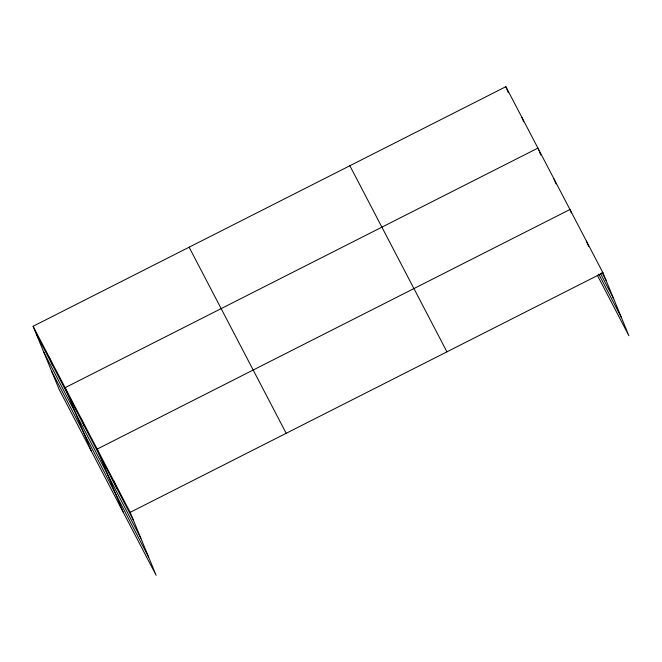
<?xml version="1.0" encoding="UTF-8"?>
<svg xmlns="http://www.w3.org/2000/svg" width="662" height="662" viewBox="0 0 662 662"><rect width="100%" height="100%" fill="white"/><g stroke="black" fill="none" stroke-linecap="round" stroke-linejoin="round"><path stroke-width="0.99" d="M33.1 326.267L130.174 512.355L156.124 575.311L59.05 389.223L33.1 326.267L505.876 86.689L602.95 272.777L628.9 335.733L597.306 275.177M130.174 512.355L602.95 272.777M601.907 272.396L606.152 280.531M600.451 273.439L613.657 298.744M598.762 274.134L621.395 317.52M349.859 165.748L446.933 351.836M189.117 247.207L286.191 433.296M36.294 334.02L133.376 520.109M43.808 352.242L140.882 538.322M51.537 371.01L148.619 557.09M586.449 241.142L588.576 246.314M571.364 212.957L569.949 209.506L97.173 449.084L123.115 512.04M553.928 178.806L556.055 183.97M538.976 150.688L537.908 148.098L65.133 387.675L91.083 450.632M539.687 152.409L540.755 154.991M521.896 117.397L523.667 121.7M505.876 86.689L508.358 92.721M113.674 480.72L116.868 488.473M81.153 418.384L84.347 426.138M49.12 356.975L52.315 364.729"/></g></svg>
